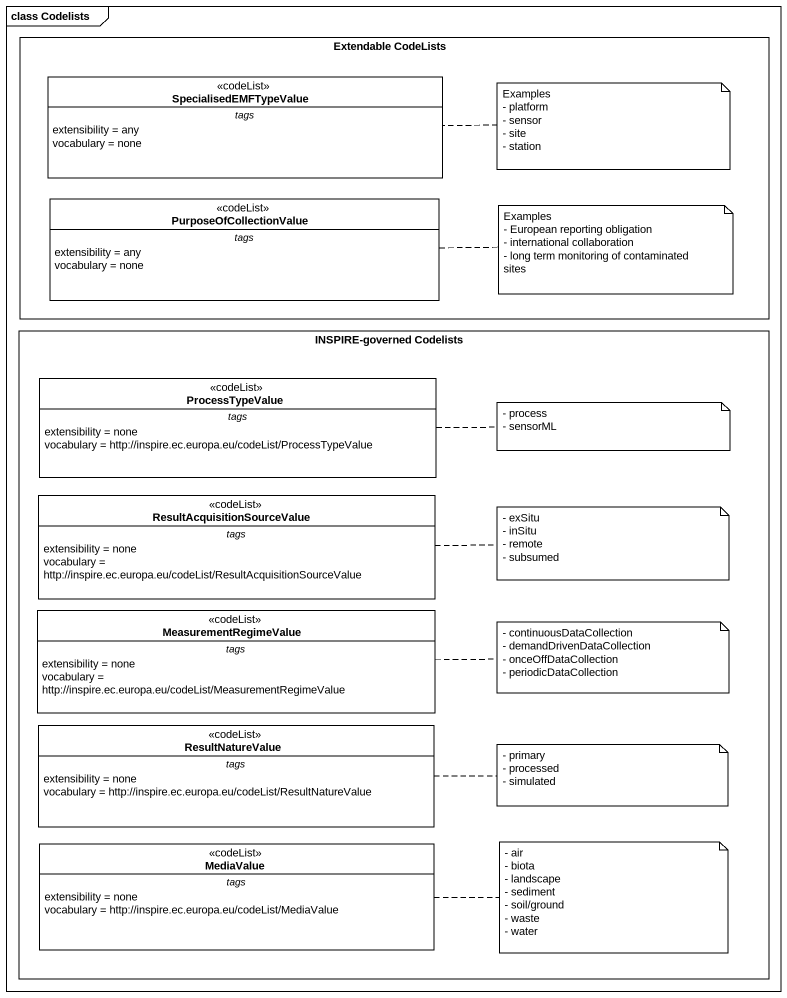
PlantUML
@startuml
mainframe class Codelists
hide circle
hide empty members
rectangle "Extendable CodeLists" as Extendable_CodeLists {
  class SpecialisedEMFTypeValue <<codeList>> #FFFFFF {
    -- tags --
    extensibility = any
    vocabulary = none
  }
  class PurposeOfCollectionValue <<codeList>> #FFFFFF {
    -- tags --
    extensibility = any
    vocabulary = none
  }
}
rectangle "INSPIRE-governed Codelists" as INSPIRE_governed_Codelists {
  class ProcessTypeValue <<codeList>> #FFFFFF {
    -- tags --
    extensibility = none
    vocabulary = http://inspire.ec.europa.eu/codeList/ProcessTypeValue
  }
  class ResultAcquisitionSourceValue <<codeList>> #FFFFFF {
    -- tags --
    extensibility = none
    vocabulary = http://inspire.ec.europa.eu/codeList/ResultAcquisitionSourceValue
  }
  class MeasurementRegimeValue <<codeList>> #FFFFFF {
    -- tags --
    extensibility = none
    vocabulary = http://inspire.ec.europa.eu/codeList/MeasurementRegimeValue
  }
  class ResultNatureValue <<codeList>> #FFFFFF {
    -- tags --
    extensibility = none
    vocabulary = http://inspire.ec.europa.eu/codeList/ResultNatureValue
  }
  class MediaValue <<codeList>> #FFFFFF {
    -- tags --
    extensibility = none
    vocabulary = http://inspire.ec.europa.eu/codeList/MediaValue
  }
}
note right of SpecialisedEMFTypeValue
  Examples
  - platform
  - sensor
  - site
  - station
end note
note right of PurposeOfCollectionValue
  Examples
  - European reporting obligation
  - international collaboration
  - long term monitoring of contaminated sites
end note
note right of ProcessTypeValue
  - process
  - sensorML
end note
note right of ResultAcquisitionSourceValue
  - exSitu
  - inSitu
  - remote
  - subsumed
end note
note right of MeasurementRegimeValue
  - continuousDataCollection
  - demandDrivenDataCollection
  - onceOffDataCollection
  - periodicDataCollection
end note
note right of ResultNatureValue
  - primary
  - processed
  - simulated
end note
note right of MediaValue
  - air
  - biota
  - landscape
  - sediment
  - soil/ground
  - waste
  - water
end note
@enduml
